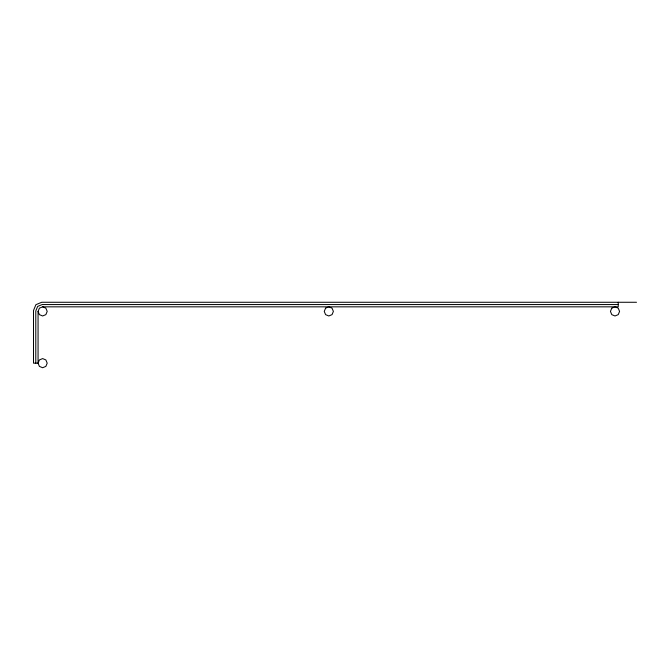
<?xml version="1.0" encoding="UTF-8"?>
<svg xmlns="http://www.w3.org/2000/svg" width="670" height="670" viewBox="0 0 670 670"><rect width="100%" height="100%" fill="white"/><g stroke="black" fill="none" stroke-linecap="round" stroke-linejoin="round"><path stroke-width="1" d="M636.5 302.271L41.724 302.271L35.912 304.683L33.5 310.495L33.5 363.165L38.064 363.165L39.404 359.932L42.637 358.592L45.861 359.932L47.202 363.165L45.861 366.389L42.637 367.729L39.404 366.389L38.064 363.165L38.064 311.408L39.404 308.175L42.637 306.835L618.234 306.835L618.234 302.271M618.234 304.557L42.176 304.557L37.654 306.425L35.786 310.947L35.786 363.165M42.637 306.835L45.861 308.175L47.202 311.408L45.861 314.632L42.637 315.972L39.404 314.632L38.064 311.408M325.587 308.175L324.255 311.408L325.587 314.632L328.819 315.972L332.052 314.632L333.384 311.408L332.052 308.175L328.819 306.835L325.587 308.175M611.777 308.175L610.437 311.408L611.777 314.632L615.001 315.972L618.234 314.632L619.574 311.408L618.234 308.175L615.001 306.835L611.777 308.175"/></g></svg>
